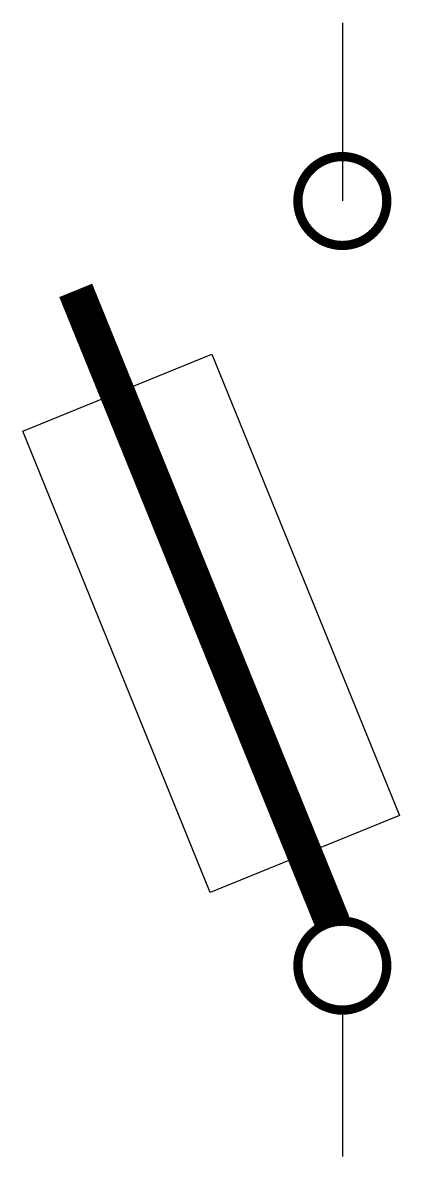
# Model space of a CAD drawing. Header units: millimetres. Extents: x 2500.5 to 2506.5, y 1767.6 to 1785.6.
import ezdxf

# ---------------------------------------------------------------- set-up
doc = ezdxf.new("R2010")
doc.units = ezdxf.units.MM
doc.layers.add('IE-UN-CONDUCTOR', color=14, linetype='Continuous')
doc.layers.add('IE-UN-INTERRUPTORES', color=74, linetype='Continuous')

# ---------------------------------------------------------------- blocks, each defined once
blk = doc.blocks.new('*U2')
at = {"layer": 'IE-UN-CONDUCTOR'}
for p, q in [((0, 0), (0, -0.1808)), ((0, -1.0017), (0, -1.1501))]:
    blk.add_line(p, q, dxfattribs=at)

msp = doc.modelspace()

# ---------------------------------------------------------------- linework, layer by layer
at = {"layer": 'IE-UN-INTERRUPTORES', "const_width": 0.146}
for points in [[(2504.867, 1782.744, 1), (2506.275, 1782.744, 1)], [(2504.867, 1770.635, 1), (2506.275, 1770.635, 1)]]:
    msp.add_lwpolyline(points, format="xyb", close=True, dxfattribs=at)
at = {"layer": 'IE-UN-INTERRUPTORES', "const_width": 0.563}
msp.add_lwpolyline([(2505.421, 1771.306), (2501.348, 1781.329)], dxfattribs=at)
at = {"layer": 'IE-UN-INTERRUPTORES'}
msp.add_lwpolyline([(2506.474, 1773.011), (2503.476, 1771.794), (2500.508, 1779.1), (2503.505, 1780.318)], close=True, dxfattribs=at)

# ---------------------------------------------------------------- block references
at = {"layer": 'IE-UN-CONDUCTOR', "xscale": 15.6099055667066, "yscale": 15.6099055667066, "zscale": 15.6099055667066}
msp.add_blockref('*U2', (2505.571, 1785.568), dxfattribs=at)

doc.saveas('drawing.dxf')
